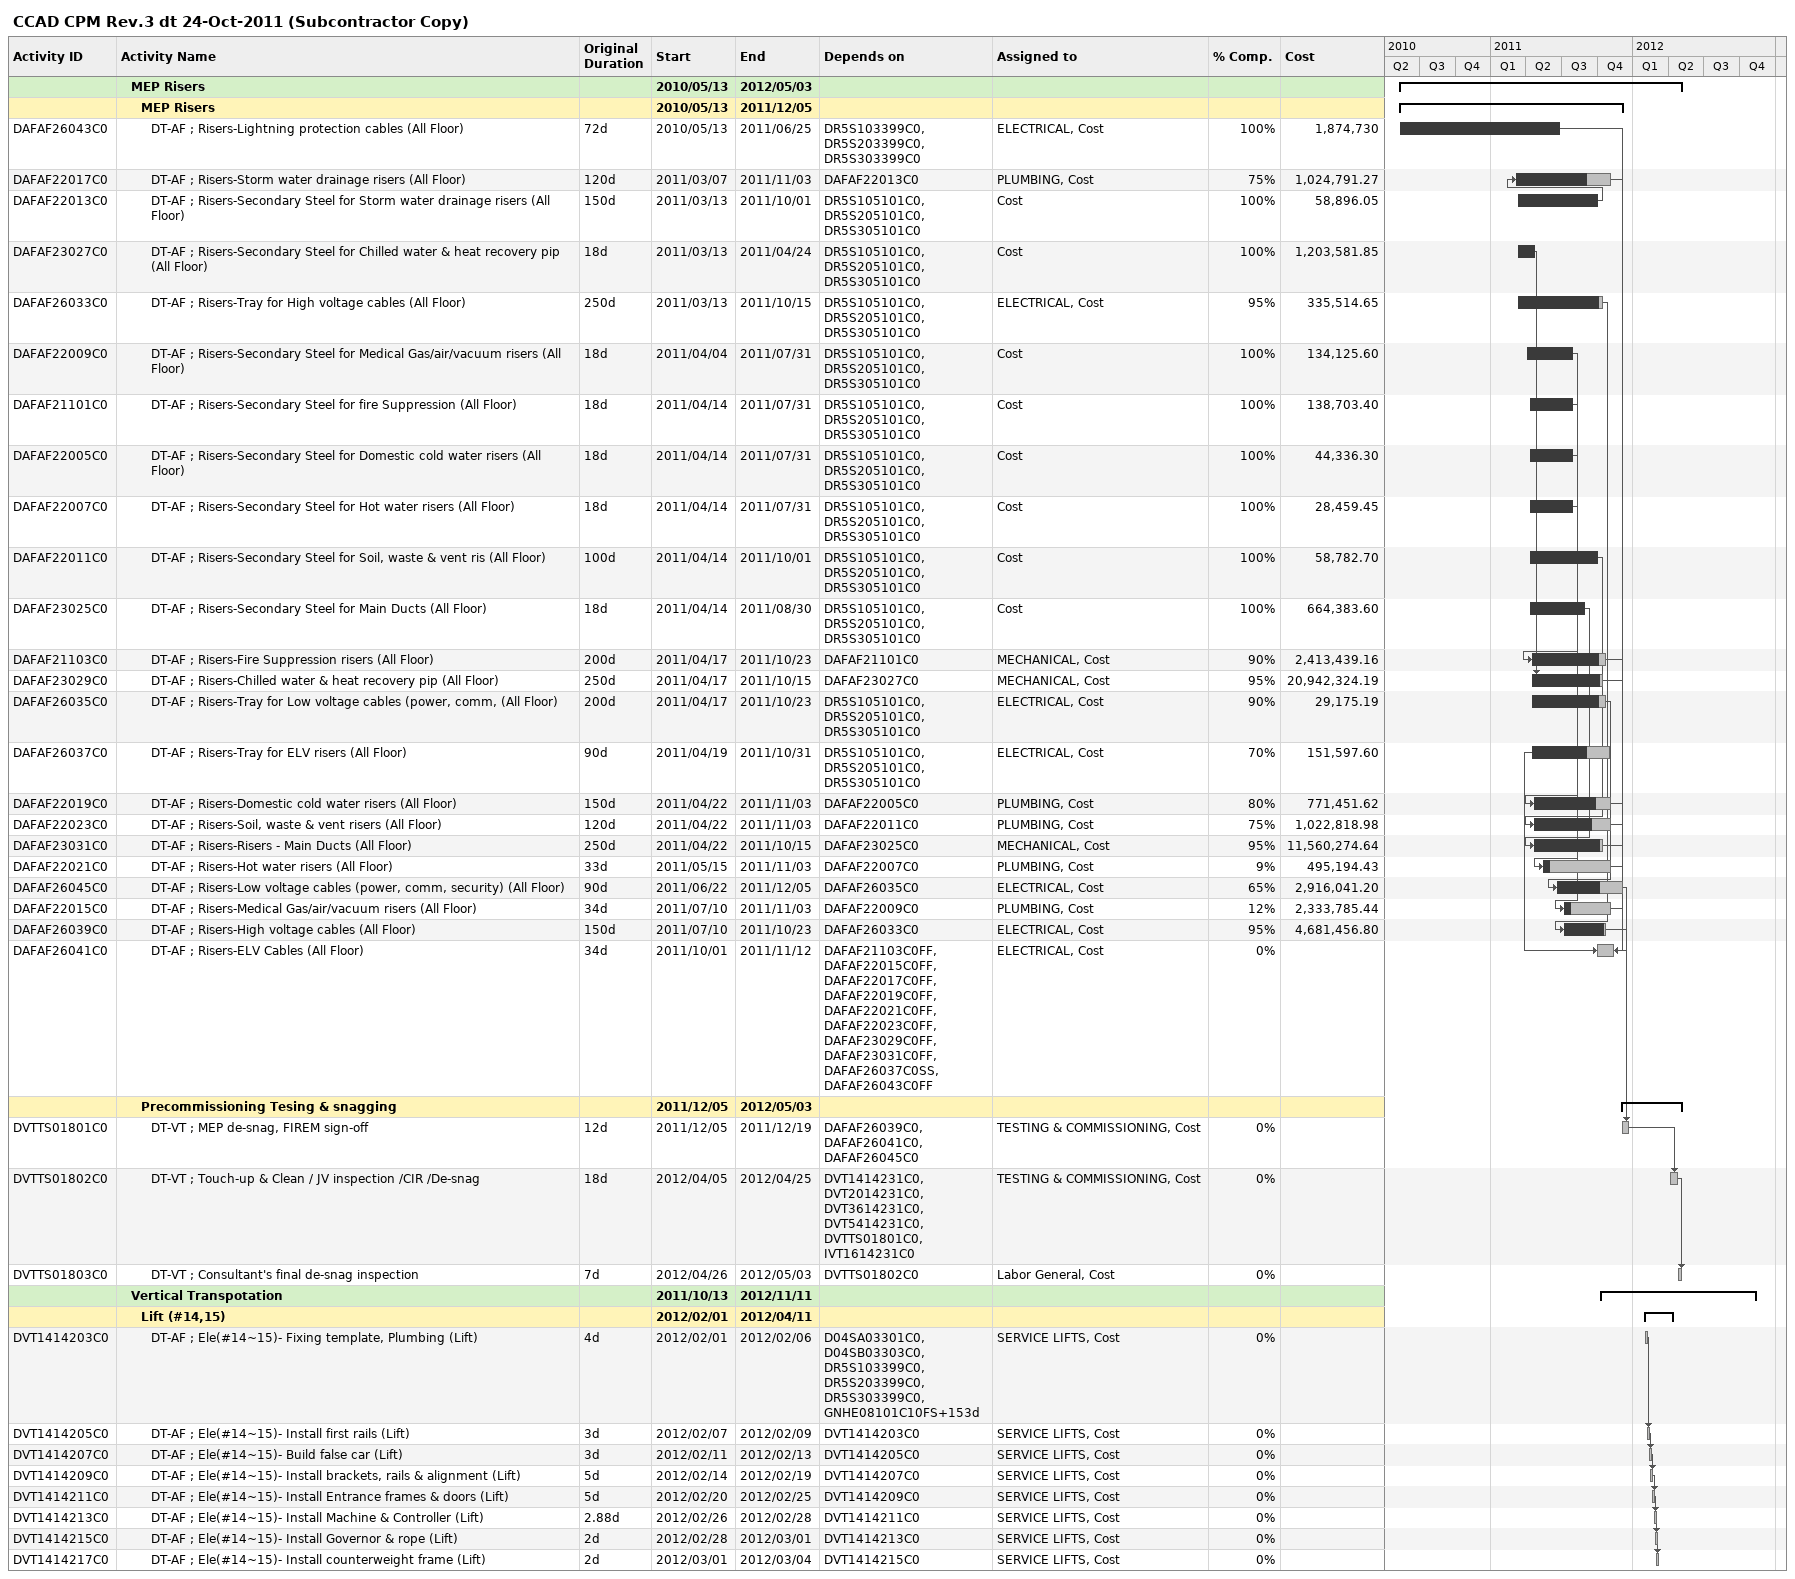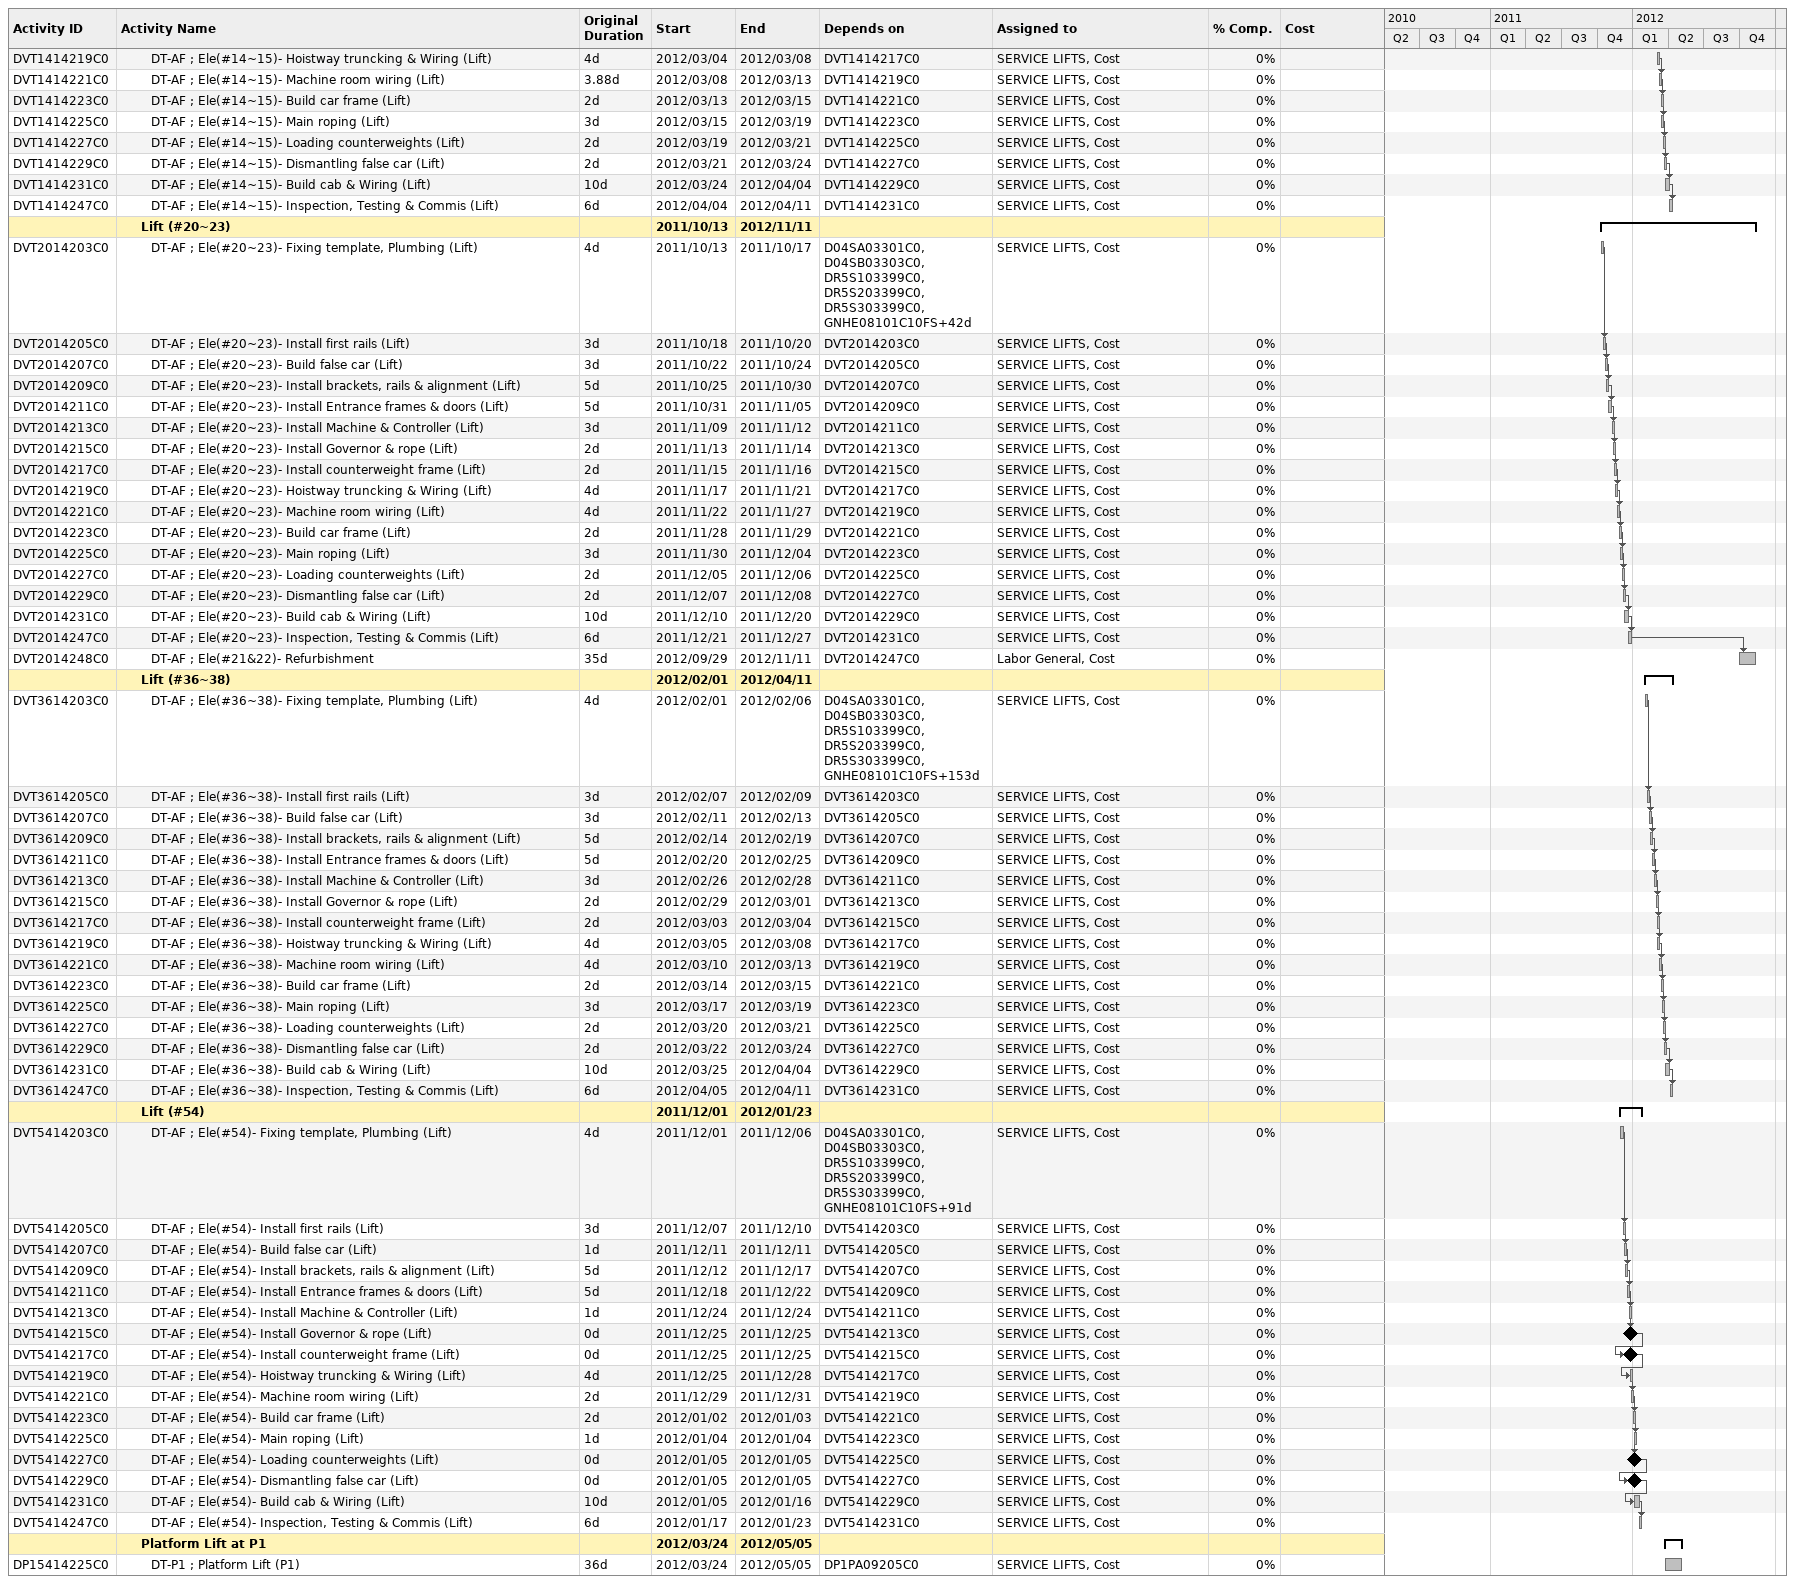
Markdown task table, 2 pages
CCAD CPM Rev.3 dt 24-Oct-2011 (Subcontractor Copy)

| ID | Level | Task | Original duration | Start | Finish | Predecessors | Resources | % complete | Cost |
|---|---|---|---|---|---|---|---|---|---|
|  | 2 | **MEP Risers** |  | 2010-05-13 | 2012-05-03 |  |  |  |  |
|  | 3 | **MEP Risers** |  | 2010-05-13 | 2011-12-05 |  |  |  |  |
| DAFAF26043C0 | 4 | DT-AF ; Risers-Lightning protection cables (All Floor) | 72d | 2010-05-13 | 2011-06-25 | DR5S103399C0, DR5S203399C0, DR5S303399C0 | ELECTRICAL, Cost | 100 | 1874730 |
| DAFAF22017C0 | 4 | DT-AF ; Risers-Storm water drainage risers (All Floor) | 120d | 2011-03-07 | 2011-11-03 | DAFAF22013C0 | PLUMBING, Cost | 75 | 1024791.27 |
| DAFAF22013C0 | 4 | DT-AF ; Risers-Secondary Steel for Storm water drainage risers (All Floor) | 150d | 2011-03-13 | 2011-10-01 | DR5S105101C0, DR5S205101C0, DR5S305101C0 | Cost | 100 | 58896.05 |
| DAFAF23027C0 | 4 | DT-AF ; Risers-Secondary Steel for Chilled water & heat recovery pip (All Floor) | 18d | 2011-03-13 | 2011-04-24 | DR5S105101C0, DR5S205101C0, DR5S305101C0 | Cost | 100 | 1203581.85 |
| DAFAF26033C0 | 4 | DT-AF ; Risers-Tray for High voltage cables (All Floor) | 250d | 2011-03-13 | 2011-10-15 | DR5S105101C0, DR5S205101C0, DR5S305101C0 | ELECTRICAL, Cost | 95 | 335514.65 |
| DAFAF22009C0 | 4 | DT-AF ; Risers-Secondary Steel for Medical Gas/air/vacuum risers (All Floor) | 18d | 2011-04-04 | 2011-07-31 | DR5S105101C0, DR5S205101C0, DR5S305101C0 | Cost | 100 | 134125.60 |
| DAFAF21101C0 | 4 | DT-AF ; Risers-Secondary Steel for fire Suppression (All Floor) | 18d | 2011-04-14 | 2011-07-31 | DR5S105101C0, DR5S205101C0, DR5S305101C0 | Cost | 100 | 138703.40 |
| DAFAF22005C0 | 4 | DT-AF ; Risers-Secondary Steel for Domestic cold water risers (All Floor) | 18d | 2011-04-14 | 2011-07-31 | DR5S105101C0, DR5S205101C0, DR5S305101C0 | Cost | 100 | 44336.30 |
| DAFAF22007C0 | 4 | DT-AF ; Risers-Secondary Steel for Hot water risers (All Floor) | 18d | 2011-04-14 | 2011-07-31 | DR5S105101C0, DR5S205101C0, DR5S305101C0 | Cost | 100 | 28459.45 |
| DAFAF22011C0 | 4 | DT-AF ; Risers-Secondary Steel for Soil, waste & vent ris (All Floor) | 100d | 2011-04-14 | 2011-10-01 | DR5S105101C0, DR5S205101C0, DR5S305101C0 | Cost | 100 | 58782.70 |
| DAFAF23025C0 | 4 | DT-AF ; Risers-Secondary Steel for Main Ducts (All Floor) | 18d | 2011-04-14 | 2011-08-30 | DR5S105101C0, DR5S205101C0, DR5S305101C0 | Cost | 100 | 664383.60 |
| DAFAF21103C0 | 4 | DT-AF ; Risers-Fire Suppression risers (All Floor) | 200d | 2011-04-17 | 2011-10-23 | DAFAF21101C0 | MECHANICAL, Cost | 90 | 2413439.16 |
| DAFAF23029C0 | 4 | DT-AF ; Risers-Chilled water & heat recovery pip (All Floor) | 250d | 2011-04-17 | 2011-10-15 | DAFAF23027C0 | MECHANICAL, Cost | 95 | 20942324.19 |
| DAFAF26035C0 | 4 | DT-AF ; Risers-Tray for Low voltage cables (power, comm, (All Floor) | 200d | 2011-04-17 | 2011-10-23 | DR5S105101C0, DR5S205101C0, DR5S305101C0 | ELECTRICAL, Cost | 90 | 29175.19 |
| DAFAF26037C0 | 4 | DT-AF ; Risers-Tray for ELV risers (All Floor) | 90d | 2011-04-19 | 2011-10-31 | DR5S105101C0, DR5S205101C0, DR5S305101C0 | ELECTRICAL, Cost | 70 | 151597.60 |
| DAFAF22019C0 | 4 | DT-AF ; Risers-Domestic cold water risers (All Floor) | 150d | 2011-04-22 | 2011-11-03 | DAFAF22005C0 | PLUMBING, Cost | 80 | 771451.62 |
| DAFAF22023C0 | 4 | DT-AF ; Risers-Soil, waste & vent risers (All Floor) | 120d | 2011-04-22 | 2011-11-03 | DAFAF22011C0 | PLUMBING, Cost | 75 | 1022818.98 |
| DAFAF23031C0 | 4 | DT-AF ; Risers-Risers - Main Ducts (All Floor) | 250d | 2011-04-22 | 2011-10-15 | DAFAF23025C0 | MECHANICAL, Cost | 95 | 11560274.64 |
| DAFAF22021C0 | 4 | DT-AF ; Risers-Hot water risers (All Floor) | 33d | 2011-05-15 | 2011-11-03 | DAFAF22007C0 | PLUMBING, Cost | 9 | 495194.43 |
| DAFAF26045C0 | 4 | DT-AF ; Risers-Low voltage cables (power, comm, security) (All Floor) | 90d | 2011-06-22 | 2011-12-05 | DAFAF26035C0 | ELECTRICAL, Cost | 65 | 2916041.20 |
| DAFAF22015C0 | 4 | DT-AF ; Risers-Medical Gas/air/vacuum risers (All Floor) | 34d | 2011-07-10 | 2011-11-03 | DAFAF22009C0 | PLUMBING, Cost | 12 | 2333785.44 |
| DAFAF26039C0 | 4 | DT-AF ; Risers-High voltage cables (All Floor) | 150d | 2011-07-10 | 2011-10-23 | DAFAF26033C0 | ELECTRICAL, Cost | 95 | 4681456.80 |
| DAFAF26041C0 | 4 | DT-AF ; Risers-ELV Cables (All Floor) | 34d | 2011-10-01 | 2011-11-12 | DAFAF21103C0FF, DAFAF22015C0FF, DAFAF22017C0FF, DAFAF22019C0FF, DAFAF22021C0FF, DAFAF22023C0FF, DAFAF23029C0FF, DAFAF23031C0FF, DAFAF26037C0SS, DAFAF26043C0FF | ELECTRICAL, Cost | 0 |  |
|  | 3 | **Precommissioning Tesing & snagging** |  | 2011-12-05 | 2012-05-03 |  |  |  |  |
| DVTTS01801C0 | 4 | DT-VT ; MEP de-snag, FIREM sign-off | 12d | 2011-12-05 | 2011-12-19 | DAFAF26039C0, DAFAF26041C0, DAFAF26045C0 | TESTING & COMMISSIONING, Cost | 0 |  |
| DVTTS01802C0 | 4 | DT-VT ; Touch-up & Clean / JV inspection /CIR /De-snag | 18d | 2012-04-05 | 2012-04-25 | DVT1414231C0, DVT2014231C0, DVT3614231C0, DVT5414231C0, DVTTS01801C0, IVT1614231C0 | TESTING & COMMISSIONING, Cost | 0 |  |
| DVTTS01803C0 | 4 | DT-VT ; Consultant's final de-snag inspection | 7d | 2012-04-26 | 2012-05-03 | DVTTS01802C0 | Labor General, Cost | 0 |  |
|  | 2 | **Vertical Transpotation** |  | 2011-10-13 | 2012-11-11 |  |  |  |  |
|  | 3 | **Lift (#14,15)** |  | 2012-02-01 | 2012-04-11 |  |  |  |  |
| DVT1414203C0 | 4 | DT-AF ; Ele(#14~15)- Fixing template, Plumbing (Lift) | 4d | 2012-02-01 | 2012-02-06 | D04SA03301C0, D04SB03303C0, DR5S103399C0, DR5S203399C0, DR5S303399C0, GNHE08101C10FS+153d | SERVICE LIFTS, Cost | 0 |  |
| DVT1414205C0 | 4 | DT-AF ; Ele(#14~15)- Install first rails (Lift) | 3d | 2012-02-07 | 2012-02-09 | DVT1414203C0 | SERVICE LIFTS, Cost | 0 |  |
| DVT1414207C0 | 4 | DT-AF ; Ele(#14~15)- Build false car (Lift) | 3d | 2012-02-11 | 2012-02-13 | DVT1414205C0 | SERVICE LIFTS, Cost | 0 |  |
| DVT1414209C0 | 4 | DT-AF ; Ele(#14~15)- Install brackets, rails & alignment (Lift) | 5d | 2012-02-14 | 2012-02-19 | DVT1414207C0 | SERVICE LIFTS, Cost | 0 |  |
| DVT1414211C0 | 4 | DT-AF ; Ele(#14~15)- Install Entrance frames & doors (Lift) | 5d | 2012-02-20 | 2012-02-25 | DVT1414209C0 | SERVICE LIFTS, Cost | 0 |  |
| DVT1414213C0 | 4 | DT-AF ; Ele(#14~15)- Install Machine & Controller (Lift) | 2.88d | 2012-02-26 | 2012-02-28 | DVT1414211C0 | SERVICE LIFTS, Cost | 0 |  |
| DVT1414215C0 | 4 | DT-AF ; Ele(#14~15)- Install Governor & rope (Lift) | 2d | 2012-02-28 | 2012-03-01 | DVT1414213C0 | SERVICE LIFTS, Cost | 0 |  |
| DVT1414217C0 | 4 | DT-AF ; Ele(#14~15)- Install counterweight frame (Lift) | 2d | 2012-03-01 | 2012-03-04 | DVT1414215C0 | SERVICE LIFTS, Cost | 0 |  |
| DVT1414219C0 | 4 | DT-AF ; Ele(#14~15)- Hoistway truncking & Wiring (Lift) | 4d | 2012-03-04 | 2012-03-08 | DVT1414217C0 | SERVICE LIFTS, Cost | 0 |  |
| DVT1414221C0 | 4 | DT-AF ; Ele(#14~15)- Machine room wiring (Lift) | 3.88d | 2012-03-08 | 2012-03-13 | DVT1414219C0 | SERVICE LIFTS, Cost | 0 |  |
| DVT1414223C0 | 4 | DT-AF ; Ele(#14~15)- Build car frame (Lift) | 2d | 2012-03-13 | 2012-03-15 | DVT1414221C0 | SERVICE LIFTS, Cost | 0 |  |
| DVT1414225C0 | 4 | DT-AF ; Ele(#14~15)- Main roping (Lift) | 3d | 2012-03-15 | 2012-03-19 | DVT1414223C0 | SERVICE LIFTS, Cost | 0 |  |
| DVT1414227C0 | 4 | DT-AF ; Ele(#14~15)- Loading counterweights (Lift) | 2d | 2012-03-19 | 2012-03-21 | DVT1414225C0 | SERVICE LIFTS, Cost | 0 |  |
| DVT1414229C0 | 4 | DT-AF ; Ele(#14~15)- Dismantling false car (Lift) | 2d | 2012-03-21 | 2012-03-24 | DVT1414227C0 | SERVICE LIFTS, Cost | 0 |  |
| DVT1414231C0 | 4 | DT-AF ; Ele(#14~15)- Build cab & Wiring (Lift) | 10d | 2012-03-24 | 2012-04-04 | DVT1414229C0 | SERVICE LIFTS, Cost | 0 |  |
| DVT1414247C0 | 4 | DT-AF ; Ele(#14~15)- Inspection, Testing & Commis (Lift) | 6d | 2012-04-04 | 2012-04-11 | DVT1414231C0 | SERVICE LIFTS, Cost | 0 |  |
|  | 3 | **Lift (#20~23)** |  | 2011-10-13 | 2012-11-11 |  |  |  |  |
| DVT2014203C0 | 4 | DT-AF ; Ele(#20~23)- Fixing template, Plumbing (Lift) | 4d | 2011-10-13 | 2011-10-17 | D04SA03301C0, D04SB03303C0, DR5S103399C0, DR5S203399C0, DR5S303399C0, GNHE08101C10FS+42d | SERVICE LIFTS, Cost | 0 |  |
| DVT2014205C0 | 4 | DT-AF ; Ele(#20~23)- Install first rails (Lift) | 3d | 2011-10-18 | 2011-10-20 | DVT2014203C0 | SERVICE LIFTS, Cost | 0 |  |
| DVT2014207C0 | 4 | DT-AF ; Ele(#20~23)- Build false car (Lift) | 3d | 2011-10-22 | 2011-10-24 | DVT2014205C0 | SERVICE LIFTS, Cost | 0 |  |
| DVT2014209C0 | 4 | DT-AF ; Ele(#20~23)- Install brackets, rails & alignment (Lift) | 5d | 2011-10-25 | 2011-10-30 | DVT2014207C0 | SERVICE LIFTS, Cost | 0 |  |
| DVT2014211C0 | 4 | DT-AF ; Ele(#20~23)- Install Entrance frames & doors (Lift) | 5d | 2011-10-31 | 2011-11-05 | DVT2014209C0 | SERVICE LIFTS, Cost | 0 |  |
| DVT2014213C0 | 4 | DT-AF ; Ele(#20~23)- Install Machine & Controller (Lift) | 3d | 2011-11-09 | 2011-11-12 | DVT2014211C0 | SERVICE LIFTS, Cost | 0 |  |
| DVT2014215C0 | 4 | DT-AF ; Ele(#20~23)- Install Governor & rope (Lift) | 2d | 2011-11-13 | 2011-11-14 | DVT2014213C0 | SERVICE LIFTS, Cost | 0 |  |
| DVT2014217C0 | 4 | DT-AF ; Ele(#20~23)- Install counterweight frame (Lift) | 2d | 2011-11-15 | 2011-11-16 | DVT2014215C0 | SERVICE LIFTS, Cost | 0 |  |
| DVT2014219C0 | 4 | DT-AF ; Ele(#20~23)- Hoistway truncking & Wiring (Lift) | 4d | 2011-11-17 | 2011-11-21 | DVT2014217C0 | SERVICE LIFTS, Cost | 0 |  |
| DVT2014221C0 | 4 | DT-AF ; Ele(#20~23)- Machine room wiring (Lift) | 4d | 2011-11-22 | 2011-11-27 | DVT2014219C0 | SERVICE LIFTS, Cost | 0 |  |
| DVT2014223C0 | 4 | DT-AF ; Ele(#20~23)- Build car frame (Lift) | 2d | 2011-11-28 | 2011-11-29 | DVT2014221C0 | SERVICE LIFTS, Cost | 0 |  |
| DVT2014225C0 | 4 | DT-AF ; Ele(#20~23)- Main roping (Lift) | 3d | 2011-11-30 | 2011-12-04 | DVT2014223C0 | SERVICE LIFTS, Cost | 0 |  |
| DVT2014227C0 | 4 | DT-AF ; Ele(#20~23)- Loading counterweights (Lift) | 2d | 2011-12-05 | 2011-12-06 | DVT2014225C0 | SERVICE LIFTS, Cost | 0 |  |
| DVT2014229C0 | 4 | DT-AF ; Ele(#20~23)- Dismantling false car (Lift) | 2d | 2011-12-07 | 2011-12-08 | DVT2014227C0 | SERVICE LIFTS, Cost | 0 |  |
| DVT2014231C0 | 4 | DT-AF ; Ele(#20~23)- Build cab & Wiring (Lift) | 10d | 2011-12-10 | 2011-12-20 | DVT2014229C0 | SERVICE LIFTS, Cost | 0 |  |
| DVT2014247C0 | 4 | DT-AF ; Ele(#20~23)- Inspection, Testing & Commis (Lift) | 6d | 2011-12-21 | 2011-12-27 | DVT2014231C0 | SERVICE LIFTS, Cost | 0 |  |
| DVT2014248C0 | 4 | DT-AF ; Ele(#21&22)- Refurbishment | 35d | 2012-09-29 | 2012-11-11 | DVT2014247C0 | Labor General, Cost | 0 |  |
|  | 3 | **Lift (#36~38)** |  | 2012-02-01 | 2012-04-11 |  |  |  |  |
| DVT3614203C0 | 4 | DT-AF ; Ele(#36~38)- Fixing template, Plumbing (Lift) | 4d | 2012-02-01 | 2012-02-06 | D04SA03301C0, D04SB03303C0, DR5S103399C0, DR5S203399C0, DR5S303399C0, GNHE08101C10FS+153d | SERVICE LIFTS, Cost | 0 |  |
| DVT3614205C0 | 4 | DT-AF ; Ele(#36~38)- Install first rails (Lift) | 3d | 2012-02-07 | 2012-02-09 | DVT3614203C0 | SERVICE LIFTS, Cost | 0 |  |
| DVT3614207C0 | 4 | DT-AF ; Ele(#36~38)- Build false car (Lift) | 3d | 2012-02-11 | 2012-02-13 | DVT3614205C0 | SERVICE LIFTS, Cost | 0 |  |
| DVT3614209C0 | 4 | DT-AF ; Ele(#36~38)- Install brackets, rails & alignment (Lift) | 5d | 2012-02-14 | 2012-02-19 | DVT3614207C0 | SERVICE LIFTS, Cost | 0 |  |
| DVT3614211C0 | 4 | DT-AF ; Ele(#36~38)- Install Entrance frames & doors (Lift) | 5d | 2012-02-20 | 2012-02-25 | DVT3614209C0 | SERVICE LIFTS, Cost | 0 |  |
| DVT3614213C0 | 4 | DT-AF ; Ele(#36~38)- Install Machine & Controller (Lift) | 3d | 2012-02-26 | 2012-02-28 | DVT3614211C0 | SERVICE LIFTS, Cost | 0 |  |
| DVT3614215C0 | 4 | DT-AF ; Ele(#36~38)- Install Governor & rope (Lift) | 2d | 2012-02-29 | 2012-03-01 | DVT3614213C0 | SERVICE LIFTS, Cost | 0 |  |
| DVT3614217C0 | 4 | DT-AF ; Ele(#36~38)- Install counterweight frame (Lift) | 2d | 2012-03-03 | 2012-03-04 | DVT3614215C0 | SERVICE LIFTS, Cost | 0 |  |
| DVT3614219C0 | 4 | DT-AF ; Ele(#36~38)- Hoistway truncking & Wiring (Lift) | 4d | 2012-03-05 | 2012-03-08 | DVT3614217C0 | SERVICE LIFTS, Cost | 0 |  |
| DVT3614221C0 | 4 | DT-AF ; Ele(#36~38)- Machine room wiring (Lift) | 4d | 2012-03-10 | 2012-03-13 | DVT3614219C0 | SERVICE LIFTS, Cost | 0 |  |
| DVT3614223C0 | 4 | DT-AF ; Ele(#36~38)- Build car frame (Lift) | 2d | 2012-03-14 | 2012-03-15 | DVT3614221C0 | SERVICE LIFTS, Cost | 0 |  |
| DVT3614225C0 | 4 | DT-AF ; Ele(#36~38)- Main roping (Lift) | 3d | 2012-03-17 | 2012-03-19 | DVT3614223C0 | SERVICE LIFTS, Cost | 0 |  |
| DVT3614227C0 | 4 | DT-AF ; Ele(#36~38)- Loading counterweights (Lift) | 2d | 2012-03-20 | 2012-03-21 | DVT3614225C0 | SERVICE LIFTS, Cost | 0 |  |
| DVT3614229C0 | 4 | DT-AF ; Ele(#36~38)- Dismantling false car (Lift) | 2d | 2012-03-22 | 2012-03-24 | DVT3614227C0 | SERVICE LIFTS, Cost | 0 |  |
| DVT3614231C0 | 4 | DT-AF ; Ele(#36~38)- Build cab & Wiring (Lift) | 10d | 2012-03-25 | 2012-04-04 | DVT3614229C0 | SERVICE LIFTS, Cost | 0 |  |
| DVT3614247C0 | 4 | DT-AF ; Ele(#36~38)- Inspection, Testing & Commis (Lift) | 6d | 2012-04-05 | 2012-04-11 | DVT3614231C0 | SERVICE LIFTS, Cost | 0 |  |
|  | 3 | **Lift (#54)** |  | 2011-12-01 | 2012-01-23 |  |  |  |  |
| DVT5414203C0 | 4 | DT-AF ; Ele(#54)- Fixing template, Plumbing (Lift) | 4d | 2011-12-01 | 2011-12-06 | D04SA03301C0, D04SB03303C0, DR5S103399C0, DR5S203399C0, DR5S303399C0, GNHE08101C10FS+91d | SERVICE LIFTS, Cost | 0 |  |
| DVT5414205C0 | 4 | DT-AF ; Ele(#54)- Install first rails (Lift) | 3d | 2011-12-07 | 2011-12-10 | DVT5414203C0 | SERVICE LIFTS, Cost | 0 |  |
| DVT5414207C0 | 4 | DT-AF ; Ele(#54)- Build false car (Lift) | 1d | 2011-12-11 | 2011-12-11 | DVT5414205C0 | SERVICE LIFTS, Cost | 0 |  |
| DVT5414209C0 | 4 | DT-AF ; Ele(#54)- Install brackets, rails & alignment (Lift) | 5d | 2011-12-12 | 2011-12-17 | DVT5414207C0 | SERVICE LIFTS, Cost | 0 |  |
| DVT5414211C0 | 4 | DT-AF ; Ele(#54)- Install Entrance frames & doors (Lift) | 5d | 2011-12-18 | 2011-12-22 | DVT5414209C0 | SERVICE LIFTS, Cost | 0 |  |
| DVT5414213C0 | 4 | DT-AF ; Ele(#54)- Install Machine & Controller (Lift) | 1d | 2011-12-24 | 2011-12-24 | DVT5414211C0 | SERVICE LIFTS, Cost | 0 |  |
| DVT5414215C0 | 4 | DT-AF ; Ele(#54)- Install Governor & rope (Lift) | 0d | 2011-12-25 | 2011-12-25 | DVT5414213C0 | SERVICE LIFTS, Cost | 0 |  |
| DVT5414217C0 | 4 | DT-AF ; Ele(#54)- Install counterweight frame (Lift) | 0d | 2011-12-25 | 2011-12-25 | DVT5414215C0 | SERVICE LIFTS, Cost | 0 |  |
| DVT5414219C0 | 4 | DT-AF ; Ele(#54)- Hoistway truncking & Wiring (Lift) | 4d | 2011-12-25 | 2011-12-28 | DVT5414217C0 | SERVICE LIFTS, Cost | 0 |  |
| DVT5414221C0 | 4 | DT-AF ; Ele(#54)- Machine room wiring (Lift) | 2d | 2011-12-29 | 2011-12-31 | DVT5414219C0 | SERVICE LIFTS, Cost | 0 |  |
| DVT5414223C0 | 4 | DT-AF ; Ele(#54)- Build car frame (Lift) | 2d | 2012-01-02 | 2012-01-03 | DVT5414221C0 | SERVICE LIFTS, Cost | 0 |  |
| DVT5414225C0 | 4 | DT-AF ; Ele(#54)- Main roping (Lift) | 1d | 2012-01-04 | 2012-01-04 | DVT5414223C0 | SERVICE LIFTS, Cost | 0 |  |
| DVT5414227C0 | 4 | DT-AF ; Ele(#54)- Loading counterweights (Lift) | 0d | 2012-01-05 | 2012-01-05 | DVT5414225C0 | SERVICE LIFTS, Cost | 0 |  |
| DVT5414229C0 | 4 | DT-AF ; Ele(#54)- Dismantling false car (Lift) | 0d | 2012-01-05 | 2012-01-05 | DVT5414227C0 | SERVICE LIFTS, Cost | 0 |  |
| DVT5414231C0 | 4 | DT-AF ; Ele(#54)- Build cab & Wiring (Lift) | 10d | 2012-01-05 | 2012-01-16 | DVT5414229C0 | SERVICE LIFTS, Cost | 0 |  |
| DVT5414247C0 | 4 | DT-AF ; Ele(#54)- Inspection, Testing & Commis (Lift) | 6d | 2012-01-17 | 2012-01-23 | DVT5414231C0 | SERVICE LIFTS, Cost | 0 |  |
|  | 3 | **Platform Lift at P1** |  | 2012-03-24 | 2012-05-05 |  |  |  |  |
| DP15414225C0 | 4 | DT-P1 ; Platform Lift (P1) | 36d | 2012-03-24 | 2012-05-05 | DP1PA09205C0 | SERVICE LIFTS, Cost | 0 |  |
